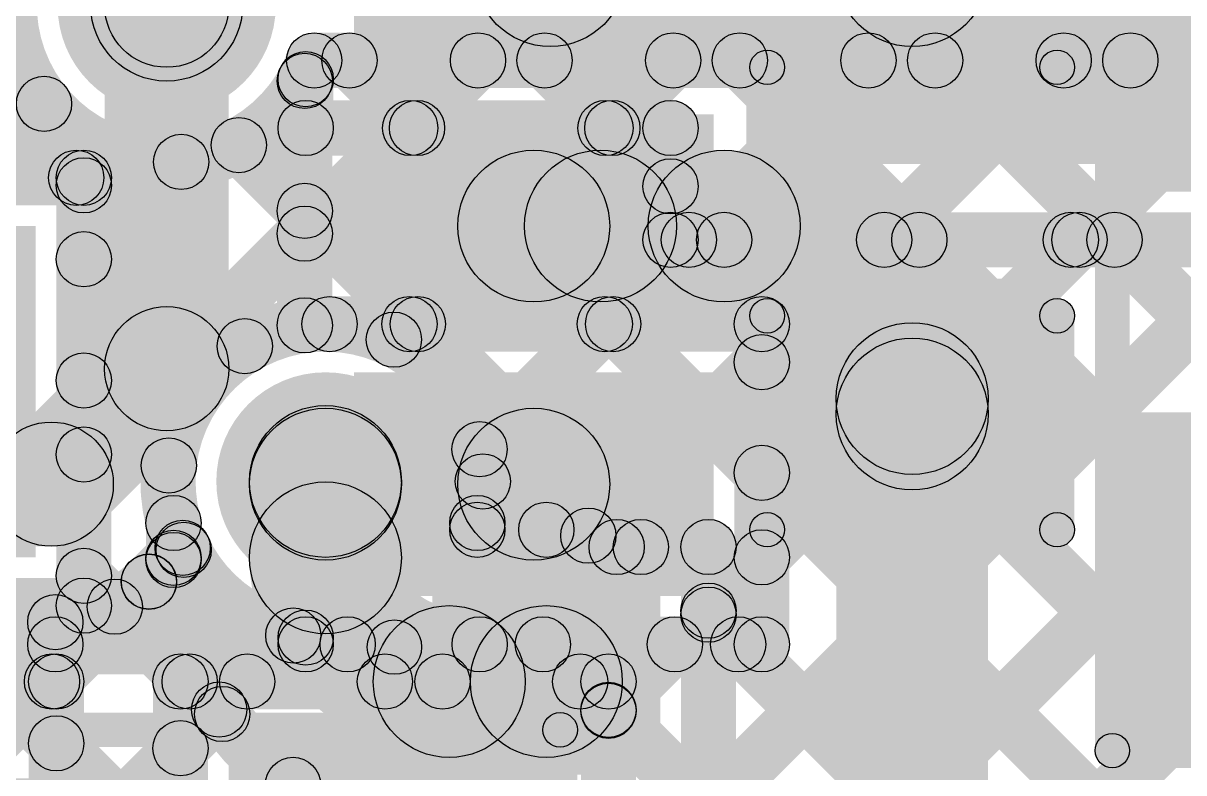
# Model space of a CAD drawing. Header units: millimetres. Extents: x -0.24 to 2.5, y 0 to 2.55.
# Drawn here: x 0.8972 to 1.0654, y 1.9658 to 2.0744 of the extents above; entities that cross this region are included whole.
import ezdxf

# ---------------------------------------------------------------- set-up
doc = ezdxf.new("R2010")
doc.units = ezdxf.units.MM
doc.header["$MEASUREMENT"] = 0
for name, color, linetype in [('BottomLayer', 5, 'Continuous'), ('BottomPaste', 16, 'Continuous'), ('BottomSolder', 6, 'Continuous'), ('TopLayer', 1, 'Continuous'), ('TopOverlay', 2, 'Continuous'), ('TopPaste', 8, 'Continuous'), ('TopSolder', 216, 'Continuous'), ('ViaHoleLayer', 16, 'Continuous')]:
    doc.layers.add(name, color=color, linetype=linetype)

# ---------------------------------------------------------------- blocks, each defined once
blk = doc.blocks.new('RES_0805_5')
at = {"layer": 'TopLayer'}
for points in [[(-0.06, 0.025), (-0.02, 0.025), (-0.02, -0.025), (-0.06, -0.025)], [(0.02, 0.025), (0.06, 0.025), (0.06, -0.025), (0.02, -0.025)]]:
    blk.add_hatch(color=1, dxfattribs=at).paths.add_polyline_path(points)
at = {"layer": 'TopOverlay'}
h = blk.add_hatch(color=2, dxfattribs=at)
edge = h.paths.add_edge_path()
edge.add_arc((-0.064, 0.029), 0.0025, 0, 360)
h = blk.add_hatch(color=2, dxfattribs=at)
edge = h.paths.add_edge_path()
edge.add_arc((-0.064, 0.029), 0.0025, 0, 360)
for points in [[(-0.064, 0.0265), (-0.064, 0.0315), (0.064, 0.0315), (0.064, 0.0265)], [(-0.0615, -0.029), (-0.0665, -0.029), (-0.0665, 0.029), (-0.0615, 0.029)], [(0.0665, -0.029), (0.0615, -0.029), (0.0615, 0.029), (0.0665, 0.029)], [(-0.064, -0.0315), (-0.064, -0.0265), (0.064, -0.0265), (0.064, -0.0315)]]:
    blk.add_hatch(color=2, dxfattribs=at).paths.add_polyline_path(points)
h = blk.add_hatch(color=2, dxfattribs=at)
edge = h.paths.add_edge_path()
edge.add_arc((0.064, 0.029), 0.0025, 0, 360)
h = blk.add_hatch(color=2, dxfattribs=at)
edge = h.paths.add_edge_path()
edge.add_arc((0.064, 0.029), 0.0025, 0, 360)
h = blk.add_hatch(color=2, dxfattribs=at)
edge = h.paths.add_edge_path()
edge.add_arc((-0.064, -0.029), 0.0025, 0, 360)
h = blk.add_hatch(color=2, dxfattribs=at)
edge = h.paths.add_edge_path()
edge.add_arc((-0.064, -0.029), 0.0025, 0, 360)
h = blk.add_hatch(color=2, dxfattribs=at)
edge = h.paths.add_edge_path()
edge.add_arc((0.064, -0.029), 0.0025, 0, 360)
h = blk.add_hatch(color=2, dxfattribs=at)
edge = h.paths.add_edge_path()
edge.add_arc((0.064, -0.029), 0.0025, 0, 360)
at = {"layer": 'TopPaste'}
for points in [[(-0.06, 0.025), (-0.02, 0.025), (-0.02, -0.025), (-0.06, -0.025)], [(0.02, 0.025), (0.06, 0.025), (0.06, -0.025), (0.02, -0.025)]]:
    blk.add_hatch(color=8, dxfattribs=at).paths.add_polyline_path(points)
at = {"layer": 'TopSolder'}
for points in [[(-0.064, 0.029), (-0.016, 0.029), (-0.016, -0.029), (-0.064, -0.029)], [(0.016, 0.029), (0.064, 0.029), (0.064, -0.029), (0.016, -0.029)]]:
    blk.add_hatch(color=216, dxfattribs=at).paths.add_polyline_path(points)
at = {"layer": 'TopOverlay'}
for centre in [(-0.064, 0.029), (-0.064, 0.029), (0.064, 0.029), (0.064, 0.029), (-0.064, -0.029), (-0.064, -0.029), (0.064, -0.029), (0.064, -0.029)]:
    blk.add_circle(centre, 0.0025, dxfattribs=at)
blk = doc.blocks.new('C__0603_24')
at = {"layer": 'TopLayer'}
for points in [[(-0.015, 0.0175), (-0.015, -0.0175), (-0.045, -0.0175), (-0.045, 0.0175)], [(0.045, 0.0175), (0.045, -0.0175), (0.015, -0.0175), (0.015, 0.0175)]]:
    blk.add_hatch(color=1, dxfattribs=at).paths.add_polyline_path(points)
at = {"layer": 'TopOverlay'}
h = blk.add_hatch(color=2, dxfattribs=at)
edge = h.paths.add_edge_path()
edge.add_arc((-0.049, 0.021), 0.0025, 0, 360)
h = blk.add_hatch(color=2, dxfattribs=at)
edge = h.paths.add_edge_path()
edge.add_arc((-0.049, 0.021), 0.0025, 0, 360)
for points in [[(-0.018, 0.0235), (-0.018, 0.0185), (-0.049, 0.0185), (-0.049, 0.0235)], [(0.049, 0.0235), (0.049, 0.0185), (0.018, 0.0185), (0.018, 0.0235)], [(-0.0465, -0.021), (-0.0515, -0.021), (-0.0515, 0.021), (-0.0465, 0.021)], [(0.0515, -0.021), (0.0465, -0.021), (0.0465, 0.021), (0.0515, 0.021)], [(-0.018, -0.0185), (-0.018, -0.0235), (-0.049, -0.0235), (-0.049, -0.0185)], [(0.049, -0.0185), (0.049, -0.0235), (0.018, -0.0235), (0.018, -0.0185)]]:
    blk.add_hatch(color=2, dxfattribs=at).paths.add_polyline_path(points)
h = blk.add_hatch(color=2, dxfattribs=at)
edge = h.paths.add_edge_path()
edge.add_arc((-0.018, 0.021), 0.0025, 0, 360)
h = blk.add_hatch(color=2, dxfattribs=at)
edge = h.paths.add_edge_path()
edge.add_arc((0.018, 0.021), 0.0025, 0, 360)
h = blk.add_hatch(color=2, dxfattribs=at)
edge = h.paths.add_edge_path()
edge.add_arc((0.049, 0.021), 0.0025, 0, 360)
h = blk.add_hatch(color=2, dxfattribs=at)
edge = h.paths.add_edge_path()
edge.add_arc((0.049, 0.021), 0.0025, 0, 360)
h = blk.add_hatch(color=2, dxfattribs=at)
edge = h.paths.add_edge_path()
edge.add_arc((-0.049, -0.021), 0.0025, 0, 360)
h = blk.add_hatch(color=2, dxfattribs=at)
edge = h.paths.add_edge_path()
edge.add_arc((-0.049, -0.021), 0.0025, 0, 360)
h = blk.add_hatch(color=2, dxfattribs=at)
edge = h.paths.add_edge_path()
edge.add_arc((-0.018, -0.021), 0.0025, 0, 360)
h = blk.add_hatch(color=2, dxfattribs=at)
edge = h.paths.add_edge_path()
edge.add_arc((0.018, -0.021), 0.0025, 0, 360)
h = blk.add_hatch(color=2, dxfattribs=at)
edge = h.paths.add_edge_path()
edge.add_arc((0.049, -0.021), 0.0025, 0, 360)
h = blk.add_hatch(color=2, dxfattribs=at)
edge = h.paths.add_edge_path()
edge.add_arc((0.049, -0.021), 0.0025, 0, 360)
at = {"layer": 'TopPaste'}
for points in [[(-0.015, 0.0175), (-0.015, -0.0175), (-0.045, -0.0175), (-0.045, 0.0175)], [(0.045, 0.0175), (0.045, -0.0175), (0.015, -0.0175), (0.015, 0.0175)]]:
    blk.add_hatch(color=8, dxfattribs=at).paths.add_polyline_path(points)
at = {"layer": 'TopSolder'}
for points in [[(-0.01264, 0.01986), (-0.01264, -0.01986), (-0.04736, -0.01986), (-0.04736, 0.01986)], [(0.04736, 0.01986), (0.04736, -0.01986), (0.01264, -0.01986), (0.01264, 0.01986)]]:
    blk.add_hatch(color=216, dxfattribs=at).paths.add_polyline_path(points)
at = {"layer": 'TopOverlay'}
for centre in [(-0.049, 0.021), (-0.049, 0.021), (-0.018, 0.021), (0.018, 0.021), (0.049, 0.021), (0.049, 0.021), (-0.049, -0.021), (-0.049, -0.021), (-0.018, -0.021), (0.018, -0.021), (0.049, -0.021), (0.049, -0.021)]:
    blk.add_circle(centre, 0.0025, dxfattribs=at)
blk = doc.blocks.new('SOT_23_6_39')
at = {"layer": 'TopLayer'}
for points in [[(-0.07323, 0.04961), (-0.02913, 0.04961), (-0.02913, 0.0252), (-0.07323, 0.0252)], [(0.02913, 0.04961), (0.07323, 0.04961), (0.07323, 0.0252), (0.02913, 0.0252)], [(-0.07323, 0.0122), (-0.02913, 0.0122), (-0.02913, -0.0122), (-0.07323, -0.0122)], [(0.02913, 0.0122), (0.07323, 0.0122), (0.07323, -0.0122), (0.02913, -0.0122)], [(-0.07323, -0.0252), (-0.02913, -0.0252), (-0.02913, -0.04961), (-0.07323, -0.04961)], [(0.02913, -0.0252), (0.07323, -0.0252), (0.07323, -0.04961), (0.02913, -0.04961)]]:
    blk.add_hatch(color=1, dxfattribs=at).paths.add_polyline_path(points)
at = {"layer": 'TopOverlay'}
h = blk.add_hatch(color=2, dxfattribs=at)
edge = h.paths.add_edge_path()
edge.add_arc((-0.06647, 0.064), 0.005, 0, 360)
h = blk.add_hatch(color=2, dxfattribs=at)
edge = h.paths.add_edge_path()
edge.add_arc((-0.05753, 0.064), 0.005, 0, 360)
h = blk.add_hatch(color=2, dxfattribs=at)
edge = h.paths.add_edge_path()
edge.add_arc((-0.03, 0.061), 0.00394, 0, 360)
for points in [[(-0.03, 0.05706), (-0.03, 0.06494), (0.031, 0.06494), (0.031, 0.05706)], [(-0.03, -0.06494), (-0.03, -0.05706), (0.031, -0.05706), (0.031, -0.06494)]]:
    blk.add_hatch(color=2, dxfattribs=at).paths.add_polyline_path(points)
h = blk.add_hatch(color=2, dxfattribs=at)
edge = h.paths.add_edge_path()
edge.add_arc((0.031, 0.061), 0.00394, 0, 360)
h = blk.add_hatch(color=2, dxfattribs=at)
edge = h.paths.add_edge_path()
edge.add_arc((-0.03, -0.061), 0.00394, 0, 360)
h = blk.add_hatch(color=2, dxfattribs=at)
edge = h.paths.add_edge_path()
edge.add_arc((0.031, -0.061), 0.00394, 0, 360)
at = {"layer": 'TopPaste'}
for points in [[(-0.07323, 0.04961), (-0.02913, 0.04961), (-0.02913, 0.0252), (-0.07323, 0.0252)], [(0.02913, 0.04961), (0.07323, 0.04961), (0.07323, 0.0252), (0.02913, 0.0252)], [(-0.07323, 0.0122), (-0.02913, 0.0122), (-0.02913, -0.0122), (-0.07323, -0.0122)], [(0.02913, 0.0122), (0.07323, 0.0122), (0.07323, -0.0122), (0.02913, -0.0122)], [(-0.07323, -0.0252), (-0.02913, -0.0252), (-0.02913, -0.04961), (-0.07323, -0.04961)], [(0.02913, -0.0252), (0.07323, -0.0252), (0.07323, -0.04961), (0.02913, -0.04961)]]:
    blk.add_hatch(color=8, dxfattribs=at).paths.add_polyline_path(points)
at = {"layer": 'TopSolder'}
for points in [[(-0.07723, 0.05361), (-0.02513, 0.05361), (-0.02513, 0.0212), (-0.07723, 0.0212)], [(0.02513, 0.05361), (0.07723, 0.05361), (0.07723, 0.0212), (0.02513, 0.0212)], [(-0.07723, 0.0162), (-0.02513, 0.0162), (-0.02513, -0.0162), (-0.07723, -0.0162)], [(0.02513, 0.0162), (0.07723, 0.0162), (0.07723, -0.0162), (0.02513, -0.0162)], [(-0.07723, -0.0212), (-0.02513, -0.0212), (-0.02513, -0.05361), (-0.07723, -0.05361)], [(0.02513, -0.0212), (0.07723, -0.0212), (0.07723, -0.05361), (0.02513, -0.05361)]]:
    blk.add_hatch(color=216, dxfattribs=at).paths.add_polyline_path(points)
at = {"layer": 'TopOverlay', "const_width": 0.01}
blk.add_lwpolyline([(-0.05753, 0.064, 1), (-0.06647, 0.064, 1)], format="xyb", close=True, dxfattribs=at)
at = {"layer": 'TopOverlay'}
for centre, radius in [((-0.06647, 0.064), 0.005), ((-0.05753, 0.064), 0.005), ((-0.03, 0.061), 0.00394), ((0.031, 0.061), 0.00394), ((-0.03, -0.061), 0.00394), ((0.031, -0.061), 0.00394)]:
    blk.add_circle(centre, radius, dxfattribs=at)
blk = doc.blocks.new('RES_0805_B_73')
at = {"layer": 'BottomLayer'}
for points in [[(-0.06, 0.025), (-0.02, 0.025), (-0.02, -0.025), (-0.06, -0.025)], [(0.02, 0.025), (0.06, 0.025), (0.06, -0.025), (0.02, -0.025)]]:
    blk.add_hatch(color=5, dxfattribs=at).paths.add_polyline_path(points)
at = {"layer": 'BottomPaste'}
for points in [[(-0.06, 0.025), (-0.02, 0.025), (-0.02, -0.025), (-0.06, -0.025)], [(0.02, 0.025), (0.06, 0.025), (0.06, -0.025), (0.02, -0.025)]]:
    blk.add_hatch(color=16, dxfattribs=at).paths.add_polyline_path(points)
at = {"layer": 'BottomSolder'}
for points in [[(-0.064, 0.029), (-0.016, 0.029), (-0.016, -0.029), (-0.064, -0.029)], [(0.016, 0.029), (0.064, 0.029), (0.064, -0.029), (0.016, -0.029)]]:
    blk.add_hatch(color=6, dxfattribs=at).paths.add_polyline_path(points)
blk = doc.blocks.new('R__0402_B_74')
at = {"layer": 'BottomLayer'}
for points in [[(-0.0095, 0.0125), (-0.0095, -0.0125), (-0.0275, -0.0125), (-0.0275, 0.0125)], [(0.0275, 0.0125), (0.0275, -0.0125), (0.0095, -0.0125), (0.0095, 0.0125)]]:
    blk.add_hatch(color=5, dxfattribs=at).paths.add_polyline_path(points)
at = {"layer": 'BottomPaste'}
for points in [[(-0.0095, 0.0125), (-0.0095, -0.0125), (-0.0275, -0.0125), (-0.0275, 0.0125)], [(0.0275, 0.0125), (0.0275, -0.0125), (0.0095, -0.0125), (0.0095, 0.0125)]]:
    blk.add_hatch(color=16, dxfattribs=at).paths.add_polyline_path(points)
at = {"layer": 'BottomSolder'}
for points in [[(-0.0055, 0.0165), (-0.0055, -0.0165), (-0.0315, -0.0165), (-0.0315, 0.0165)], [(0.0315, 0.0165), (0.0315, -0.0165), (0.0055, -0.0165), (0.0055, 0.0165)]]:
    blk.add_hatch(color=6, dxfattribs=at).paths.add_polyline_path(points)
blk = doc.blocks.new('C__0805_109')
at = {"layer": 'TopLayer'}
for points in [[(-0.06, 0.03), (-0.02, 0.03), (-0.02, -0.03), (-0.06, -0.03)], [(0.02, 0.03), (0.06, 0.03), (0.06, -0.03), (0.02, -0.03)]]:
    blk.add_hatch(color=1, dxfattribs=at).paths.add_polyline_path(points)
at = {"layer": 'TopOverlay'}
h = blk.add_hatch(color=2, dxfattribs=at)
edge = h.paths.add_edge_path()
edge.add_arc((-0.065, 0.035), 0.0025, 0, 360)
h = blk.add_hatch(color=2, dxfattribs=at)
edge = h.paths.add_edge_path()
edge.add_arc((-0.065, 0.035), 0.0025, 0, 360)
for points in [[(0.065, 0.0375), (0.065, 0.0325), (-0.065, 0.0325), (-0.065, 0.0375)], [(-0.0625, -0.035), (-0.0675, -0.035), (-0.0675, 0.035), (-0.0625, 0.035)], [(0.0675, -0.035), (0.0625, -0.035), (0.0625, 0.035), (0.0675, 0.035)], [(0.065, -0.0325), (0.065, -0.0375), (-0.065, -0.0375), (-0.065, -0.0325)]]:
    blk.add_hatch(color=2, dxfattribs=at).paths.add_polyline_path(points)
h = blk.add_hatch(color=2, dxfattribs=at)
edge = h.paths.add_edge_path()
edge.add_arc((0.065, 0.035), 0.0025, 0, 360)
h = blk.add_hatch(color=2, dxfattribs=at)
edge = h.paths.add_edge_path()
edge.add_arc((0.065, 0.035), 0.0025, 0, 360)
h = blk.add_hatch(color=2, dxfattribs=at)
edge = h.paths.add_edge_path()
edge.add_arc((-0.065, -0.035), 0.0025, 0, 360)
h = blk.add_hatch(color=2, dxfattribs=at)
edge = h.paths.add_edge_path()
edge.add_arc((-0.065, -0.035), 0.0025, 0, 360)
h = blk.add_hatch(color=2, dxfattribs=at)
edge = h.paths.add_edge_path()
edge.add_arc((0.065, -0.035), 0.0025, 0, 360)
h = blk.add_hatch(color=2, dxfattribs=at)
edge = h.paths.add_edge_path()
edge.add_arc((0.065, -0.035), 0.0025, 0, 360)
at = {"layer": 'TopPaste'}
for points in [[(-0.06, 0.03), (-0.02, 0.03), (-0.02, -0.03), (-0.06, -0.03)], [(0.02, 0.03), (0.06, 0.03), (0.06, -0.03), (0.02, -0.03)]]:
    blk.add_hatch(color=8, dxfattribs=at).paths.add_polyline_path(points)
at = {"layer": 'TopSolder'}
for points in [[(-0.064, 0.034), (-0.016, 0.034), (-0.016, -0.034), (-0.064, -0.034)], [(0.016, 0.034), (0.064, 0.034), (0.064, -0.034), (0.016, -0.034)]]:
    blk.add_hatch(color=216, dxfattribs=at).paths.add_polyline_path(points)
at = {"layer": 'TopOverlay'}
for centre in [(-0.065, 0.035), (-0.065, 0.035), (0.065, 0.035), (0.065, 0.035), (-0.065, -0.035), (-0.065, -0.035), (0.065, -0.035), (0.065, -0.035)]:
    blk.add_circle(centre, 0.0025, dxfattribs=at)

msp = doc.modelspace()

# ---------------------------------------------------------------- hatches: boundary and pattern name
at = {"layer": 'BottomLayer'}
h = msp.add_hatch(color=5, dxfattribs=at)
edge = h.paths.add_edge_path()
edge.add_arc((0.918, 2.077), 0.01181, 0, 360)
h = msp.add_hatch(color=5, dxfattribs=at)
edge = h.paths.add_edge_path()
edge.add_arc((0.918, 2.077), 0.011, 0, 360)
for points in [[(0.60063, 1.53117), (0.59497, 1.53683), (1.12997, 2.07183), (1.13563, 2.06617)], [(0.90883, 2.00908), (0.90317, 2.01473), (0.96027, 2.07183), (0.96592, 2.06617)], [(0.93936, 2.065), (0.93936, 2.073), (1.14, 2.073), (1.14, 2.065)], [(0.94164, 2.06617), (0.9473, 2.07183), (1.18083, 1.8383), (1.17517, 1.83264)], [(0.95375, 2.02571), (0.94809, 2.03137), (0.98855, 2.07183), (0.99421, 2.06617)], [(0.96616, 2.00984), (0.9605, 2.01549), (1.01684, 2.07183), (1.02249, 2.06617)], [(0.96993, 2.06617), (0.97558, 2.07183), (1.18083, 1.86658), (1.17517, 1.86093)], [(0.98192, 1.99731), (0.97626, 2.00297), (1.04512, 2.07183), (1.05078, 2.06617)], [(0.99933, 1.95815), (0.99367, 1.96381), (1.10169, 2.07183), (1.10735, 2.06617)], [(0.99933, 1.98644), (0.99367, 1.9921), (1.0734, 2.07183), (1.07906, 2.06617)], [(0.99821, 2.06617), (1.00387, 2.07183), (1.18083, 1.89487), (1.17517, 1.88921)], [(1.02649, 2.06617), (1.03215, 2.07183), (1.18083, 1.92315), (1.17517, 1.91749)], [(1.05478, 2.06617), (1.06044, 2.07183), (1.18083, 1.95144), (1.17517, 1.94578)], [(0.62888, 1.53113), (0.62322, 1.53679), (1.15422, 2.06779), (1.15988, 2.06213)], [(0.88911, 2.06214), (0.89477, 2.06779), (0.90773, 2.05483), (0.90207, 2.04917)], [(0.89483, 2.05164), (0.88917, 2.0573), (0.8974, 2.06553), (0.90306, 2.05987)], [(0.92563, 2.0539), (0.93129, 2.05956), (0.98951, 2.00133), (0.98386, 1.99567)], [(0.90883, 2.03736), (0.90317, 2.04302), (0.91727, 2.05711), (0.92293, 2.05146)], [(0.892, 2.048), (0.892, 2.056), (0.906, 2.056), (0.906, 2.048)], [(0.97118, 2.034), (0.97118, 2.056), (0.99877, 2.056), (0.99877, 2.034)], [(0.90317, 2.04807), (0.90883, 2.05373), (0.93214, 2.03042), (0.92648, 2.02476)], [(0.91, 1.99), (0.902, 1.99), (0.902, 2.052), (0.91, 2.052)], [(0.90317, 2.01979), (0.90883, 2.02544), (0.92113, 2.01314), (0.91548, 2.00748)], [(1.037, 1.946), (1.015, 1.946), (1.015, 2.01777), (1.037, 2.01777)], [(0.952, 1.99693), (0.93, 1.99693), (0.93, 2.008), (0.952, 2.008)], [(0.963, 1.997), (0.963, 2.005), (0.973, 2.005), (0.973, 1.997)], [(0.923, 1.99693), (0.915, 1.99693), (0.915, 2.00197), (0.923, 2.00197)], [(0.98319, 1.9945), (0.98319, 2.0025), (0.9965, 2.0025), (0.9965, 1.9945)], [(0.45921, 1.53117), (0.45355, 1.53683), (0.91617, 1.99945), (0.92183, 1.99379)], [(1.0005, 1.9585), (0.9925, 1.9585), (0.9925, 1.9985), (1.0005, 1.9985)], [(0.90317, 1.9915), (0.90883, 1.99716), (0.92886, 1.97713), (0.9232, 1.97148)], [(0.834, 1.986), (0.834, 1.994), (0.906, 1.994), (0.906, 1.986)], [(0.87922, 1.98717), (0.88488, 1.99283), (1.18083, 1.69688), (1.17517, 1.69122)], [(0.99367, 1.98586), (0.99933, 1.99151), (1.18083, 1.81001), (1.17517, 1.80436)], [(0.95893, 1.968), (0.95893, 1.99), (0.973, 1.99), (0.973, 1.968)], [(0.48749, 1.53117), (0.48184, 1.53683), (0.92277, 1.97777), (0.92843, 1.97211)], [(0.93348, 1.9612), (0.93913, 1.96686), (1.18083, 1.72516), (1.17517, 1.7195)]]:
    msp.add_hatch(color=5, dxfattribs=at).paths.add_polyline_path(points)
h = msp.add_hatch(color=5, dxfattribs=at)
edge = h.paths.add_edge_path()
edge.add_arc((0.93936, 2.069), 0.004, 0, 360)
h = msp.add_hatch(color=5, dxfattribs=at)
edge = h.paths.add_edge_path()
edge.add_arc((0.93936, 2.069), 0.004, 0, 360)
h = msp.add_hatch(color=5, dxfattribs=at)
edge = h.paths.add_edge_path()
edge.add_arc((0.94447, 2.069), 0.004, 0, 360)
h = msp.add_hatch(color=5, dxfattribs=at)
edge = h.paths.add_edge_path()
edge.add_arc((0.9631, 2.069), 0.004, 0, 360)
h = msp.add_hatch(color=5, dxfattribs=at)
edge = h.paths.add_edge_path()
edge.add_arc((0.97275, 2.069), 0.004, 0, 360)
h = msp.add_hatch(color=5, dxfattribs=at)
edge = h.paths.add_edge_path()
edge.add_arc((0.99138, 2.069), 0.004, 0, 360)
h = msp.add_hatch(color=5, dxfattribs=at)
edge = h.paths.add_edge_path()
edge.add_arc((1.00104, 2.069), 0.004, 0, 360)
h = msp.add_hatch(color=5, dxfattribs=at)
edge = h.paths.add_edge_path()
edge.add_arc((1.01966, 2.069), 0.004, 0, 360)
h = msp.add_hatch(color=5, dxfattribs=at)
edge = h.paths.add_edge_path()
edge.add_arc((1.02932, 2.069), 0.004, 0, 360)
h = msp.add_hatch(color=5, dxfattribs=at)
edge = h.paths.add_edge_path()
edge.add_arc((1.04795, 2.069), 0.004, 0, 360)
h = msp.add_hatch(color=5, dxfattribs=at)
edge = h.paths.add_edge_path()
edge.add_arc((1.05761, 2.069), 0.004, 0, 360)
h = msp.add_hatch(color=5, dxfattribs=at)
edge = h.paths.add_edge_path()
edge.add_arc((0.90023, 2.0627), 0.004, 0, 360)
h = msp.add_hatch(color=5, dxfattribs=at)
edge = h.paths.add_edge_path()
edge.add_arc((0.92846, 2.05673), 0.004, 0, 360)
h = msp.add_hatch(color=5, dxfattribs=at)
edge = h.paths.add_edge_path()
edge.add_arc((0.9201, 2.05429), 0.004, 0, 360)
h = msp.add_hatch(color=5, dxfattribs=at)
edge = h.paths.add_edge_path()
edge.add_arc((0.97118, 2.045), 0.01181, 0, 360)
h = msp.add_hatch(color=5, dxfattribs=at)
edge = h.paths.add_edge_path()
edge.add_arc((0.9049, 2.052), 0.004, 0, 360)
h = msp.add_hatch(color=5, dxfattribs=at)
edge = h.paths.add_edge_path()
edge.add_arc((0.906, 2.052), 0.004, 0, 360)
h = msp.add_hatch(color=5, dxfattribs=at)
edge = h.paths.add_edge_path()
edge.add_arc((0.906, 2.052), 0.004, 0, 360)
h = msp.add_hatch(color=5, dxfattribs=at)
edge = h.paths.add_edge_path()
edge.add_arc((0.906, 2.0509), 0.004, 0, 360)
h = msp.add_hatch(color=5, dxfattribs=at)
edge = h.paths.add_edge_path()
edge.add_arc((0.97118, 2.045), 0.011, 0, 360)
h = msp.add_hatch(color=5, dxfattribs=at)
edge = h.paths.add_edge_path()
edge.add_arc((0.99877, 2.045), 0.011, 0, 360)
h = msp.add_hatch(color=5, dxfattribs=at)
edge = h.paths.add_edge_path()
edge.add_arc((0.99877, 2.045), 0.011, 0, 360)
h = msp.add_hatch(color=5, dxfattribs=at)
edge = h.paths.add_edge_path()
edge.add_arc((0.906, 2.04019), 0.004, 0, 360)
h = msp.add_hatch(color=5, dxfattribs=at)
edge = h.paths.add_edge_path()
edge.add_arc((0.92931, 2.02759), 0.004, 0, 360)
h = msp.add_hatch(color=5, dxfattribs=at)
edge = h.paths.add_edge_path()
edge.add_arc((0.95092, 2.02854), 0.004, 0, 360)
h = msp.add_hatch(color=5, dxfattribs=at)
edge = h.paths.add_edge_path()
edge.add_arc((1.026, 2.01777), 0.011, 0, 360)
h = msp.add_hatch(color=5, dxfattribs=at)
edge = h.paths.add_edge_path()
edge.add_arc((1.026, 2.01777), 0.011, 0, 360)
h = msp.add_hatch(color=5, dxfattribs=at)
edge = h.paths.add_edge_path()
edge.add_arc((0.906, 2.02262), 0.004, 0, 360)
h = msp.add_hatch(color=5, dxfattribs=at)
edge = h.paths.add_edge_path()
edge.add_arc((0.941, 2.008), 0.01181, 0, 360)
h = msp.add_hatch(color=5, dxfattribs=at)
edge = h.paths.add_edge_path()
edge.add_arc((0.941, 2.008), 0.011, 0, 360)
h = msp.add_hatch(color=5, dxfattribs=at)
edge = h.paths.add_edge_path()
edge.add_arc((0.96333, 2.01266), 0.004, 0, 360)
h = msp.add_hatch(color=5, dxfattribs=at)
edge = h.paths.add_edge_path()
edge.add_arc((0.906, 2.0119), 0.004, 0, 360)
h = msp.add_hatch(color=5, dxfattribs=at)
edge = h.paths.add_edge_path()
edge.add_arc((0.91831, 2.01031), 0.004, 0, 360)
h = msp.add_hatch(color=5, dxfattribs=at)
edge = h.paths.add_edge_path()
edge.add_arc((0.96381, 2.008), 0.004, 0, 360)
h = msp.add_hatch(color=5, dxfattribs=at)
edge = h.paths.add_edge_path()
edge.add_arc((0.96381, 2.008), 0.004, 0, 360)
h = msp.add_hatch(color=5, dxfattribs=at)
edge = h.paths.add_edge_path()
edge.add_arc((0.941, 1.99693), 0.011, 0, 360)
h = msp.add_hatch(color=5, dxfattribs=at)
edge = h.paths.add_edge_path()
edge.add_arc((0.941, 1.99693), 0.011, 0, 360)
h = msp.add_hatch(color=5, dxfattribs=at)
edge = h.paths.add_edge_path()
edge.add_arc((0.919, 2.00197), 0.004, 0, 360)
h = msp.add_hatch(color=5, dxfattribs=at)
edge = h.paths.add_edge_path()
edge.add_arc((0.919, 2.00197), 0.004, 0, 360)
h = msp.add_hatch(color=5, dxfattribs=at)
edge = h.paths.add_edge_path()
edge.add_arc((0.963, 2.00197), 0.004, 0, 360)
h = msp.add_hatch(color=5, dxfattribs=at)
edge = h.paths.add_edge_path()
edge.add_arc((0.963, 2.001), 0.004, 0, 360)
h = msp.add_hatch(color=5, dxfattribs=at)
edge = h.paths.add_edge_path()
edge.add_arc((0.973, 2.001), 0.004, 0, 360)
h = msp.add_hatch(color=5, dxfattribs=at)
edge = h.paths.add_edge_path()
edge.add_arc((0.973, 2.001), 0.004, 0, 360)
h = msp.add_hatch(color=5, dxfattribs=at)
edge = h.paths.add_edge_path()
edge.add_arc((0.97909, 2.00014), 0.004, 0, 360)
h = msp.add_hatch(color=5, dxfattribs=at)
edge = h.paths.add_edge_path()
edge.add_arc((0.919, 1.99693), 0.004, 0, 360)
h = msp.add_hatch(color=5, dxfattribs=at)
edge = h.paths.add_edge_path()
edge.add_arc((0.919, 1.99693), 0.004, 0, 360)
h = msp.add_hatch(color=5, dxfattribs=at)
edge = h.paths.add_edge_path()
edge.add_arc((0.98319, 1.9985), 0.004, 0, 360)
h = msp.add_hatch(color=5, dxfattribs=at)
edge = h.paths.add_edge_path()
edge.add_arc((0.98319, 1.9985), 0.004, 0, 360)
h = msp.add_hatch(color=5, dxfattribs=at)
edge = h.paths.add_edge_path()
edge.add_arc((0.98669, 1.9985), 0.004, 0, 360)
h = msp.add_hatch(color=5, dxfattribs=at)
edge = h.paths.add_edge_path()
edge.add_arc((0.9965, 1.9985), 0.004, 0, 360)
h = msp.add_hatch(color=5, dxfattribs=at)
edge = h.paths.add_edge_path()
edge.add_arc((0.9965, 1.9985), 0.004, 0, 360)
h = msp.add_hatch(color=5, dxfattribs=at)
edge = h.paths.add_edge_path()
edge.add_arc((0.919, 1.99662), 0.004, 0, 360)
h = msp.add_hatch(color=5, dxfattribs=at)
edge = h.paths.add_edge_path()
edge.add_arc((0.906, 1.99433), 0.004, 0, 360)
h = msp.add_hatch(color=5, dxfattribs=at)
edge = h.paths.add_edge_path()
edge.add_arc((0.906, 1.99), 0.004, 0, 360)
h = msp.add_hatch(color=5, dxfattribs=at)
edge = h.paths.add_edge_path()
edge.add_arc((0.906, 1.99), 0.004, 0, 360)
h = msp.add_hatch(color=5, dxfattribs=at)
edge = h.paths.add_edge_path()
edge.add_arc((0.9965, 1.98927), 0.004, 0, 360)
h = msp.add_hatch(color=5, dxfattribs=at)
edge = h.paths.add_edge_path()
edge.add_arc((0.9965, 1.98869), 0.004, 0, 360)
h = msp.add_hatch(color=5, dxfattribs=at)
edge = h.paths.add_edge_path()
edge.add_arc((0.95893, 1.979), 0.011, 0, 360)
h = msp.add_hatch(color=5, dxfattribs=at)
edge = h.paths.add_edge_path()
edge.add_arc((0.95893, 1.979), 0.011, 0, 360)
h = msp.add_hatch(color=5, dxfattribs=at)
edge = h.paths.add_edge_path()
edge.add_arc((0.973, 1.979), 0.011, 0, 360)
h = msp.add_hatch(color=5, dxfattribs=at)
edge = h.paths.add_edge_path()
edge.add_arc((0.9256, 1.97494), 0.004, 0, 360)
h = msp.add_hatch(color=5, dxfattribs=at)
edge = h.paths.add_edge_path()
edge.add_arc((0.92603, 1.9743), 0.004, 0, 360)
h = msp.add_hatch(color=5, dxfattribs=at)
edge = h.paths.add_edge_path()
edge.add_arc((0.9363, 1.96403), 0.004, 0, 360)
at = {"layer": 'BottomSolder'}
h = msp.add_hatch(color=6, dxfattribs=at)
edge = h.paths.add_edge_path()
edge.add_arc((0.918, 2.077), 0.01581, 0, 360)
h = msp.add_hatch(color=6, dxfattribs=at)
edge = h.paths.add_edge_path()
edge.add_arc((0.97118, 2.045), 0.01581, 0, 360)
h = msp.add_hatch(color=6, dxfattribs=at)
edge = h.paths.add_edge_path()
edge.add_arc((0.941, 2.008), 0.01581, 0, 360)
at = {"layer": 'TopLayer'}
for points in [[(1.002, 2.054), (1.209, 2.054), (1.209, 2.1), (1.002, 2.1)], [(0.97358, 2.071), (0.97358, 2.093), (1.026, 2.093), (1.026, 2.071)], [(0.927, 2.02433), (0.909, 2.02433), (0.909, 2.077), (0.927, 2.077)], [(0.942, 2.03061), (0.934, 2.03061), (0.934, 2.06603), (0.942, 2.06603)], [(0.94213, 2.0592), (0.93413, 2.0592), (0.93413, 2.06628), (0.94213, 2.06628)], [(0.93813, 2.0552), (0.93813, 2.0632), (0.991, 2.0632), (0.991, 2.0552)], [(0.94083, 2.04108), (0.93517, 2.04673), (0.95046, 2.06203), (0.95612, 2.05637)], [(0.95601, 2.02797), (0.95035, 2.03363), (0.97875, 2.06203), (0.98441, 2.05637)], [(0.95144, 2.05637), (0.9571, 2.06203), (0.98549, 2.03363), (0.97984, 2.02797)], [(0.97973, 2.05637), (0.98539, 2.06203), (0.99383, 2.05358), (0.98817, 2.04793)], [(0.995, 2.043), (0.987, 2.043), (0.987, 2.0592), (0.995, 2.0592)], [(0.97118, 2.034), (0.97118, 2.056), (0.98085, 2.056), (0.98085, 2.034)], [(0.93517, 2.04436), (0.94083, 2.05001), (0.95721, 2.03363), (0.95155, 2.02797)], [(0.991, 2.039), (0.991, 2.047), (1.049, 2.047), (1.049, 2.039)], [(1.049, 2.039), (1.049, 2.047), (1.131, 2.047), (1.131, 2.039)], [(1.049, 2.039), (1.049, 2.047), (1.131, 2.047), (1.131, 2.039)], [(0.9843, 2.02797), (0.97864, 2.03363), (0.99084, 2.04583), (0.99649, 2.04017)], [(0.98483, 1.94365), (0.97917, 1.94931), (1.07569, 2.04583), (1.08135, 2.04017)], [(0.98863, 1.91917), (0.98297, 1.92483), (1.10397, 2.04583), (1.10963, 2.04017)], [(0.99593, 2.04017), (1.00158, 2.04583), (1.16558, 1.88183), (1.15993, 1.87617)], [(1.00706, 1.99417), (1.0014, 1.99982), (1.0474, 2.04583), (1.05306, 2.04017)], [(1.00706, 2.02245), (1.0014, 2.02811), (1.01912, 2.04583), (1.02478, 2.04017)], [(1.01691, 1.91917), (1.01126, 1.92483), (1.13226, 2.04583), (1.13791, 2.04017)], [(1.02421, 2.04017), (1.02987, 2.04583), (1.19387, 1.88183), (1.18821, 1.87617)], [(1.05249, 2.04017), (1.05815, 2.04583), (1.16148, 1.9425), (1.15582, 1.93684)], [(0.9416, 2.0268), (0.9416, 2.0348), (1.00423, 2.0348), (1.00423, 2.0268)], [(0.90763, 2.00123), (0.8949, 2.01396), (0.91164, 2.03069), (0.92436, 2.01797)], [(1.00823, 1.98439), (1.00023, 1.98439), (1.00023, 2.0308), (1.00823, 2.0308)], [(1.037, 1.946), (1.015, 1.946), (1.015, 2.02), (1.037, 2.02)], [(0.941, 1.9966), (0.941, 2.0186), (0.97118, 2.0186), (0.97118, 1.9966)], [(0.86882, 1.9986), (0.86882, 2.0166), (0.90127, 2.0166), (0.90127, 1.9986)], [(1.0014, 2.00641), (1.00706, 2.01207), (1.1373, 1.88183), (1.13164, 1.87617)], [(0.90421, 1.97617), (0.89855, 1.98183), (0.91763, 2.00091), (0.92329, 1.99525)], [(0.91827, 1.99066), (0.91261, 1.99632), (0.91749, 2.0012), (0.92315, 1.99554)], [(0.90766, 1.98702), (0.91331, 1.99268), (0.92416, 1.98183), (0.9185, 1.97617)], [(0.89082, 1.98039), (0.89082, 1.98839), (0.90187, 1.98839), (0.90187, 1.98039)], [(0.90587, 1.98439), (0.89787, 1.98439), (0.89787, 1.98761), (0.90587, 1.98761)], [(0.93249, 1.97617), (0.92684, 1.98183), (0.93351, 1.9885), (0.93916, 1.98284)], [(0.93813, 1.98039), (0.93813, 1.98839), (1.00423, 1.98839), (1.00423, 1.98039)], [(0.94139, 1.98157), (0.94705, 1.98722), (0.95244, 1.98183), (0.94679, 1.97617)], [(0.96078, 1.97617), (0.95512, 1.98183), (0.96051, 1.98722), (0.96617, 1.98157)], [(0.96968, 1.98157), (0.97534, 1.98722), (0.98073, 1.98183), (0.97507, 1.97617)], [(0.98483, 1.97194), (0.97917, 1.9776), (0.9888, 1.98722), (0.99446, 1.98157)], [(0.99796, 1.98157), (1.00362, 1.98722), (1.10901, 1.88183), (1.10336, 1.87617)], [(0.89082, 1.975), (0.89082, 1.983), (0.902, 1.983), (0.902, 1.975)], [(0.92, 1.975), (0.92, 1.983), (0.982, 1.983), (0.982, 1.975)], [(0.97507, 1.97617), (0.98073, 1.98183), (0.98483, 1.97773), (0.97917, 1.97207)], [(0.906, 1.907), (0.898, 1.907), (0.898, 1.979), (0.906, 1.979)], [(0.924, 1.907), (0.916, 1.907), (0.916, 1.979), (0.924, 1.979)], [(0.986, 1.922), (0.978, 1.922), (0.978, 1.979), (0.986, 1.979)], [(0.97917, 1.97207), (0.98483, 1.97773), (1.03773, 1.92483), (1.03207, 1.91917)], [(0.89917, 1.96722), (0.90483, 1.97288), (0.92283, 1.95488), (0.91717, 1.94922)], [(0.90483, 1.94851), (0.89917, 1.95416), (0.91717, 1.97216), (0.92283, 1.96651)]]:
    msp.add_hatch(color=1, dxfattribs=at).paths.add_polyline_path(points)
h = msp.add_hatch(color=1, dxfattribs=at)
edge = h.paths.add_edge_path()
edge.add_arc((0.97358, 2.082), 0.011, 0, 360)
h = msp.add_hatch(color=1, dxfattribs=at)
edge = h.paths.add_edge_path()
edge.add_arc((1.026, 2.082), 0.011, 0, 360)
h = msp.add_hatch(color=1, dxfattribs=at)
edge = h.paths.add_edge_path()
edge.add_arc((0.918, 2.077), 0.01181, 0, 360)
h = msp.add_hatch(color=1, dxfattribs=at)
edge = h.paths.add_edge_path()
edge.add_arc((0.918, 2.077), 0.009, 0, 360)
h = msp.add_hatch(color=1, dxfattribs=at)
edge = h.paths.add_edge_path()
edge.add_arc((0.938, 2.06603), 0.004, 0, 360)
h = msp.add_hatch(color=1, dxfattribs=at)
edge = h.paths.add_edge_path()
edge.add_arc((0.93813, 2.06628), 0.004, 0, 360)
h = msp.add_hatch(color=1, dxfattribs=at)
edge = h.paths.add_edge_path()
edge.add_arc((0.93813, 2.0592), 0.004, 0, 360)
h = msp.add_hatch(color=1, dxfattribs=at)
edge = h.paths.add_edge_path()
edge.add_arc((0.93813, 2.0592), 0.004, 0, 360)
h = msp.add_hatch(color=1, dxfattribs=at)
edge = h.paths.add_edge_path()
edge.add_arc((0.95329, 2.0592), 0.004, 0, 360)
h = msp.add_hatch(color=1, dxfattribs=at)
edge = h.paths.add_edge_path()
edge.add_arc((0.95427, 2.0592), 0.004, 0, 360)
h = msp.add_hatch(color=1, dxfattribs=at)
edge = h.paths.add_edge_path()
edge.add_arc((0.98158, 2.0592), 0.004, 0, 360)
h = msp.add_hatch(color=1, dxfattribs=at)
edge = h.paths.add_edge_path()
edge.add_arc((0.98256, 2.0592), 0.004, 0, 360)
h = msp.add_hatch(color=1, dxfattribs=at)
edge = h.paths.add_edge_path()
edge.add_arc((0.991, 2.0592), 0.004, 0, 360)
h = msp.add_hatch(color=1, dxfattribs=at)
edge = h.paths.add_edge_path()
edge.add_arc((0.991, 2.0592), 0.004, 0, 360)
h = msp.add_hatch(color=1, dxfattribs=at)
edge = h.paths.add_edge_path()
edge.add_arc((0.97118, 2.045), 0.01181, 0, 360)
h = msp.add_hatch(color=1, dxfattribs=at)
edge = h.paths.add_edge_path()
edge.add_arc((0.97118, 2.045), 0.011, 0, 360)
h = msp.add_hatch(color=1, dxfattribs=at)
edge = h.paths.add_edge_path()
edge.add_arc((0.98085, 2.045), 0.011, 0, 360)
h = msp.add_hatch(color=1, dxfattribs=at)
edge = h.paths.add_edge_path()
edge.add_arc((0.991, 2.05075), 0.004, 0, 360)
h = msp.add_hatch(color=1, dxfattribs=at)
edge = h.paths.add_edge_path()
edge.add_arc((0.938, 2.04719), 0.004, 0, 360)
h = msp.add_hatch(color=1, dxfattribs=at)
edge = h.paths.add_edge_path()
edge.add_arc((0.938, 2.0439), 0.004, 0, 360)
h = msp.add_hatch(color=1, dxfattribs=at)
edge = h.paths.add_edge_path()
edge.add_arc((0.991, 2.043), 0.004, 0, 360)
h = msp.add_hatch(color=1, dxfattribs=at)
edge = h.paths.add_edge_path()
edge.add_arc((0.991, 2.043), 0.004, 0, 360)
h = msp.add_hatch(color=1, dxfattribs=at)
edge = h.paths.add_edge_path()
edge.add_arc((0.99366, 2.043), 0.004, 0, 360)
h = msp.add_hatch(color=1, dxfattribs=at)
edge = h.paths.add_edge_path()
edge.add_arc((0.99875, 2.043), 0.004, 0, 360)
h = msp.add_hatch(color=1, dxfattribs=at)
edge = h.paths.add_edge_path()
edge.add_arc((1.02195, 2.043), 0.004, 0, 360)
h = msp.add_hatch(color=1, dxfattribs=at)
edge = h.paths.add_edge_path()
edge.add_arc((1.02704, 2.043), 0.004, 0, 360)
h = msp.add_hatch(color=1, dxfattribs=at)
edge = h.paths.add_edge_path()
edge.add_arc((1.049, 2.043), 0.004, 0, 360)
h = msp.add_hatch(color=1, dxfattribs=at)
edge = h.paths.add_edge_path()
edge.add_arc((1.049, 2.043), 0.004, 0, 360)
h = msp.add_hatch(color=1, dxfattribs=at)
edge = h.paths.add_edge_path()
edge.add_arc((1.049, 2.043), 0.004, 0, 360)
h = msp.add_hatch(color=1, dxfattribs=at)
edge = h.paths.add_edge_path()
edge.add_arc((1.05023, 2.043), 0.004, 0, 360)
h = msp.add_hatch(color=1, dxfattribs=at)
edge = h.paths.add_edge_path()
edge.add_arc((1.05532, 2.043), 0.004, 0, 360)
h = msp.add_hatch(color=1, dxfattribs=at)
edge = h.paths.add_edge_path()
edge.add_arc((0.938, 2.03061), 0.004, 0, 360)
h = msp.add_hatch(color=1, dxfattribs=at)
edge = h.paths.add_edge_path()
edge.add_arc((0.9416, 2.0308), 0.004, 0, 360)
h = msp.add_hatch(color=1, dxfattribs=at)
edge = h.paths.add_edge_path()
edge.add_arc((0.95318, 2.0308), 0.004, 0, 360)
h = msp.add_hatch(color=1, dxfattribs=at)
edge = h.paths.add_edge_path()
edge.add_arc((0.95438, 2.0308), 0.004, 0, 360)
h = msp.add_hatch(color=1, dxfattribs=at)
edge = h.paths.add_edge_path()
edge.add_arc((0.98147, 2.0308), 0.004, 0, 360)
h = msp.add_hatch(color=1, dxfattribs=at)
edge = h.paths.add_edge_path()
edge.add_arc((0.98267, 2.0308), 0.004, 0, 360)
h = msp.add_hatch(color=1, dxfattribs=at)
edge = h.paths.add_edge_path()
edge.add_arc((1.00423, 2.0308), 0.004, 0, 360)
h = msp.add_hatch(color=1, dxfattribs=at)
edge = h.paths.add_edge_path()
edge.add_arc((1.00423, 2.0308), 0.004, 0, 360)
h = msp.add_hatch(color=1, dxfattribs=at)
edge = h.paths.add_edge_path()
edge.add_arc((0.918, 2.02433), 0.009, 0, 360)
h = msp.add_hatch(color=1, dxfattribs=at)
edge = h.paths.add_edge_path()
edge.add_arc((0.918, 2.02433), 0.009, 0, 360)
h = msp.add_hatch(color=1, dxfattribs=at)
edge = h.paths.add_edge_path()
edge.add_arc((1.026, 2.02), 0.011, 0, 360)
h = msp.add_hatch(color=1, dxfattribs=at)
edge = h.paths.add_edge_path()
edge.add_arc((1.00423, 2.02528), 0.004, 0, 360)
h = msp.add_hatch(color=1, dxfattribs=at)
edge = h.paths.add_edge_path()
edge.add_arc((0.941, 2.008), 0.01181, 0, 360)
h = msp.add_hatch(color=1, dxfattribs=at)
edge = h.paths.add_edge_path()
edge.add_arc((0.941, 2.0076), 0.011, 0, 360)
h = msp.add_hatch(color=1, dxfattribs=at)
edge = h.paths.add_edge_path()
edge.add_arc((0.97118, 2.0076), 0.011, 0, 360)
h = msp.add_hatch(color=1, dxfattribs=at)
edge = h.paths.add_edge_path()
edge.add_arc((0.90127, 2.0076), 0.009, 0, 360)
h = msp.add_hatch(color=1, dxfattribs=at)
edge = h.paths.add_edge_path()
edge.add_arc((0.90127, 2.0076), 0.009, 0, 360)
h = msp.add_hatch(color=1, dxfattribs=at)
edge = h.paths.add_edge_path()
edge.add_arc((1.00423, 2.00924), 0.004, 0, 360)
h = msp.add_hatch(color=1, dxfattribs=at)
edge = h.paths.add_edge_path()
edge.add_arc((0.92032, 1.99837), 0.004, 0, 360)
h = msp.add_hatch(color=1, dxfattribs=at)
edge = h.paths.add_edge_path()
edge.add_arc((0.92032, 1.99837), 0.004, 0, 360)
h = msp.add_hatch(color=1, dxfattribs=at)
edge = h.paths.add_edge_path()
edge.add_arc((0.92046, 1.99808), 0.004, 0, 360)
h = msp.add_hatch(color=1, dxfattribs=at)
edge = h.paths.add_edge_path()
edge.add_arc((1.00423, 1.997), 0.004, 0, 360)
h = msp.add_hatch(color=1, dxfattribs=at)
edge = h.paths.add_edge_path()
edge.add_arc((0.91541, 1.99346), 0.004, 0, 360)
h = msp.add_hatch(color=1, dxfattribs=at)
edge = h.paths.add_edge_path()
edge.add_arc((0.91544, 1.99349), 0.004, 0, 360)
h = msp.add_hatch(color=1, dxfattribs=at)
edge = h.paths.add_edge_path()
edge.add_arc((0.91544, 1.99349), 0.004, 0, 360)
h = msp.add_hatch(color=1, dxfattribs=at)
edge = h.paths.add_edge_path()
edge.add_arc((0.91048, 1.98985), 0.004, 0, 360)
h = msp.add_hatch(color=1, dxfattribs=at)
edge = h.paths.add_edge_path()
edge.add_arc((0.90187, 1.98761), 0.004, 0, 360)
h = msp.add_hatch(color=1, dxfattribs=at)
edge = h.paths.add_edge_path()
edge.add_arc((0.90187, 1.98761), 0.004, 0, 360)
h = msp.add_hatch(color=1, dxfattribs=at)
edge = h.paths.add_edge_path()
edge.add_arc((0.90187, 1.98761), 0.004, 0, 360)
h = msp.add_hatch(color=1, dxfattribs=at)
edge = h.paths.add_edge_path()
edge.add_arc((0.93634, 1.98567), 0.004, 0, 360)
h = msp.add_hatch(color=1, dxfattribs=at)
edge = h.paths.add_edge_path()
edge.add_arc((0.93813, 1.98537), 0.004, 0, 360)
h = msp.add_hatch(color=1, dxfattribs=at)
edge = h.paths.add_edge_path()
edge.add_arc((0.90187, 1.98439), 0.004, 0, 360)
h = msp.add_hatch(color=1, dxfattribs=at)
edge = h.paths.add_edge_path()
edge.add_arc((0.90187, 1.98439), 0.004, 0, 360)
h = msp.add_hatch(color=1, dxfattribs=at)
edge = h.paths.add_edge_path()
edge.add_arc((0.93813, 1.98439), 0.004, 0, 360)
h = msp.add_hatch(color=1, dxfattribs=at)
edge = h.paths.add_edge_path()
edge.add_arc((0.94422, 1.98439), 0.004, 0, 360)
h = msp.add_hatch(color=1, dxfattribs=at)
edge = h.paths.add_edge_path()
edge.add_arc((0.96334, 1.98439), 0.004, 0, 360)
h = msp.add_hatch(color=1, dxfattribs=at)
edge = h.paths.add_edge_path()
edge.add_arc((0.97251, 1.98439), 0.004, 0, 360)
h = msp.add_hatch(color=1, dxfattribs=at)
edge = h.paths.add_edge_path()
edge.add_arc((0.99163, 1.98439), 0.004, 0, 360)
h = msp.add_hatch(color=1, dxfattribs=at)
edge = h.paths.add_edge_path()
edge.add_arc((1.00079, 1.98439), 0.004, 0, 360)
h = msp.add_hatch(color=1, dxfattribs=at)
edge = h.paths.add_edge_path()
edge.add_arc((1.00423, 1.98439), 0.004, 0, 360)
h = msp.add_hatch(color=1, dxfattribs=at)
edge = h.paths.add_edge_path()
edge.add_arc((1.00423, 1.98439), 0.004, 0, 360)
h = msp.add_hatch(color=1, dxfattribs=at)
edge = h.paths.add_edge_path()
edge.add_arc((0.90138, 1.979), 0.004, 0, 360)
h = msp.add_hatch(color=1, dxfattribs=at)
edge = h.paths.add_edge_path()
edge.add_arc((0.902, 1.979), 0.004, 0, 360)
h = msp.add_hatch(color=1, dxfattribs=at)
edge = h.paths.add_edge_path()
edge.add_arc((0.902, 1.979), 0.004, 0, 360)
h = msp.add_hatch(color=1, dxfattribs=at)
edge = h.paths.add_edge_path()
edge.add_arc((0.92, 1.979), 0.004, 0, 360)
h = msp.add_hatch(color=1, dxfattribs=at)
edge = h.paths.add_edge_path()
edge.add_arc((0.92, 1.979), 0.004, 0, 360)
h = msp.add_hatch(color=1, dxfattribs=at)
edge = h.paths.add_edge_path()
edge.add_arc((0.92133, 1.979), 0.004, 0, 360)
h = msp.add_hatch(color=1, dxfattribs=at)
edge = h.paths.add_edge_path()
edge.add_arc((0.92966, 1.979), 0.004, 0, 360)
h = msp.add_hatch(color=1, dxfattribs=at)
edge = h.paths.add_edge_path()
edge.add_arc((0.94962, 1.979), 0.004, 0, 360)
h = msp.add_hatch(color=1, dxfattribs=at)
edge = h.paths.add_edge_path()
edge.add_arc((0.95795, 1.979), 0.004, 0, 360)
h = msp.add_hatch(color=1, dxfattribs=at)
edge = h.paths.add_edge_path()
edge.add_arc((0.9779, 1.979), 0.004, 0, 360)
h = msp.add_hatch(color=1, dxfattribs=at)
edge = h.paths.add_edge_path()
edge.add_arc((0.9779, 1.979), 0.004, 0, 360)
h = msp.add_hatch(color=1, dxfattribs=at)
edge = h.paths.add_edge_path()
edge.add_arc((0.982, 1.979), 0.004, 0, 360)
h = msp.add_hatch(color=1, dxfattribs=at)
edge = h.paths.add_edge_path()
edge.add_arc((0.982, 1.979), 0.004, 0, 360)
h = msp.add_hatch(color=1, dxfattribs=at)
edge = h.paths.add_edge_path()
edge.add_arc((0.982, 1.9749), 0.004, 0, 360)
h = msp.add_hatch(color=1, dxfattribs=at)
edge = h.paths.add_edge_path()
edge.add_arc((0.982, 1.9749), 0.004, 0, 360)
h = msp.add_hatch(color=1, dxfattribs=at)
edge = h.paths.add_edge_path()
edge.add_arc((0.982, 1.97477), 0.004, 0, 360)
h = msp.add_hatch(color=1, dxfattribs=at)
edge = h.paths.add_edge_path()
edge.add_arc((0.902, 1.97005), 0.004, 0, 360)
h = msp.add_hatch(color=1, dxfattribs=at)
edge = h.paths.add_edge_path()
edge.add_arc((0.92, 1.96934), 0.004, 0, 360)
at = {"layer": 'TopSolder'}
h = msp.add_hatch(color=216, dxfattribs=at)
edge = h.paths.add_edge_path()
edge.add_arc((0.918, 2.077), 0.01581, 0, 360)
h = msp.add_hatch(color=216, dxfattribs=at)
edge = h.paths.add_edge_path()
edge.add_arc((0.97118, 2.045), 0.01581, 0, 360)
h = msp.add_hatch(color=216, dxfattribs=at)
edge = h.paths.add_edge_path()
edge.add_arc((0.941, 2.008), 0.01581, 0, 360)
at = {"layer": 'ViaHoleLayer'}
h = msp.add_hatch(color=16, dxfattribs=at)
edge = h.paths.add_edge_path()
edge.add_arc((0.918, 2.077), 0.00787, 0, 360)
h = msp.add_hatch(color=16, dxfattribs=at)
edge = h.paths.add_edge_path()
edge.add_arc((0.97118, 2.045), 0.00787, 0, 360)
h = msp.add_hatch(color=16, dxfattribs=at)
edge = h.paths.add_edge_path()
edge.add_arc((0.941, 2.008), 0.00787, 0, 360)

# ---------------------------------------------------------------- linework, layer by layer
at = {"layer": 'BottomLayer'}
for points, const_width in [([(0.918, 2.077, -0.414214), (0.932, 2.091)], 0.022), ([(0.93936, 2.069, -1.038253), (0.8973, 2.08658)], 0.008), ([(0.99877, 2.045, -0.414214), (1.026, 2.01777)], 0.022), ([(0.919, 2.00197, -1.143538), (0.96381, 2.008)], 0.008), ([(0.96381, 2.008, -0.066963), (0.963, 2.00197)], 0.008), ([(0.95893, 1.979, -0.414214), (0.941, 1.99693)], 0.022), ([(0.973, 2.001, -0.120926), (0.98319, 1.9985)], 0.008), ([(0.95893, 1.957, -0.414214), (0.919, 1.99693)], 0.008)]:
    msp.add_lwpolyline(points, format="xyb", dxfattribs=dict(at, const_width=const_width))
for centre, radius in [((0.918, 2.077), 0.011), ((0.93936, 2.069), 0.004), ((0.93936, 2.069), 0.004), ((0.94447, 2.069), 0.004), ((0.9631, 2.069), 0.004), ((0.97275, 2.069), 0.004), ((0.99138, 2.069), 0.004), ((1.00104, 2.069), 0.004), ((1.01966, 2.069), 0.004), ((1.02932, 2.069), 0.004), ((1.04795, 2.069), 0.004), ((1.05761, 2.069), 0.004), ((0.90023, 2.0627), 0.004), ((0.92846, 2.05673), 0.004), ((0.9201, 2.05429), 0.004), ((0.9049, 2.052), 0.004), ((0.906, 2.052), 0.004), ((0.906, 2.052), 0.004), ((0.906, 2.0509), 0.004), ((0.97118, 2.045), 0.011), ((0.99877, 2.045), 0.011), ((0.99877, 2.045), 0.011), ((0.906, 2.04019), 0.004), ((0.92931, 2.02759), 0.004), ((0.95092, 2.02854), 0.004), ((1.026, 2.01777), 0.011), ((1.026, 2.01777), 0.011), ((0.906, 2.02262), 0.004), ((0.941, 2.008), 0.011), ((0.96333, 2.01266), 0.004), ((0.906, 2.0119), 0.004), ((0.91831, 2.01031), 0.004), ((0.96381, 2.008), 0.004), ((0.96381, 2.008), 0.004), ((0.941, 1.99693), 0.011), ((0.941, 1.99693), 0.011), ((0.919, 2.00197), 0.004), ((0.919, 2.00197), 0.004), ((0.963, 2.00197), 0.004), ((0.963, 2.001), 0.004), ((0.973, 2.001), 0.004), ((0.973, 2.001), 0.004), ((0.97909, 2.00014), 0.004), ((0.919, 1.99693), 0.004), ((0.919, 1.99693), 0.004), ((0.98319, 1.9985), 0.004), ((0.98319, 1.9985), 0.004), ((0.98669, 1.9985), 0.004), ((0.9965, 1.9985), 0.004), ((0.9965, 1.9985), 0.004), ((0.919, 1.99662), 0.004), ((0.906, 1.99433), 0.004), ((0.906, 1.99), 0.004), ((0.906, 1.99), 0.004), ((0.9965, 1.98927), 0.004), ((0.9965, 1.98869), 0.004), ((0.95893, 1.979), 0.011), ((0.95893, 1.979), 0.011), ((0.973, 1.979), 0.011), ((0.9256, 1.97494), 0.004), ((0.92603, 1.9743), 0.004), ((0.9363, 1.96403), 0.004)]:
    msp.add_circle(centre, radius, dxfattribs=at)
at = {"layer": 'TopLayer', "const_width": 0.008}
for points in [[(0.93813, 1.98537, -0.257716), (0.92032, 1.99837)], [(0.91544, 1.99349, -0.191728), (0.90187, 1.98761)], [(0.91541, 1.99346, -0.191147), (0.90187, 1.98761)]]:
    msp.add_lwpolyline(points, format="xyb", dxfattribs=at)
at = {"layer": 'TopLayer'}
for centre, radius in [((0.97358, 2.082), 0.011), ((1.026, 2.082), 0.011), ((0.918, 2.077), 0.009), ((0.938, 2.06603), 0.004), ((0.93813, 2.06628), 0.004), ((0.93813, 2.0592), 0.004), ((0.93813, 2.0592), 0.004), ((0.95329, 2.0592), 0.004), ((0.95427, 2.0592), 0.004), ((0.98158, 2.0592), 0.004), ((0.98256, 2.0592), 0.004), ((0.991, 2.0592), 0.004), ((0.991, 2.0592), 0.004), ((0.97118, 2.045), 0.011), ((0.98085, 2.045), 0.011), ((0.991, 2.05075), 0.004), ((0.938, 2.04719), 0.004), ((0.938, 2.0439), 0.004), ((0.991, 2.043), 0.004), ((0.991, 2.043), 0.004), ((0.99366, 2.043), 0.004), ((0.99875, 2.043), 0.004), ((1.02195, 2.043), 0.004), ((1.02704, 2.043), 0.004), ((1.049, 2.043), 0.004), ((1.049, 2.043), 0.004), ((1.049, 2.043), 0.004), ((1.05023, 2.043), 0.004), ((1.05532, 2.043), 0.004), ((0.938, 2.03061), 0.004), ((0.9416, 2.0308), 0.004), ((0.95318, 2.0308), 0.004), ((0.95438, 2.0308), 0.004), ((0.98147, 2.0308), 0.004), ((0.98267, 2.0308), 0.004), ((1.00423, 2.0308), 0.004), ((1.00423, 2.0308), 0.004), ((0.918, 2.02433), 0.009), ((0.918, 2.02433), 0.009), ((1.026, 2.02), 0.011), ((1.00423, 2.02528), 0.004), ((0.941, 2.0076), 0.011), ((0.97118, 2.0076), 0.011), ((0.90127, 2.0076), 0.009), ((0.90127, 2.0076), 0.009), ((1.00423, 2.00924), 0.004), ((0.92032, 1.99837), 0.004), ((0.92032, 1.99837), 0.004), ((0.92046, 1.99808), 0.004), ((1.00423, 1.997), 0.004), ((0.91541, 1.99346), 0.004), ((0.91544, 1.99349), 0.004), ((0.91544, 1.99349), 0.004), ((0.91048, 1.98985), 0.004), ((0.90187, 1.98761), 0.004), ((0.90187, 1.98761), 0.004), ((0.90187, 1.98761), 0.004), ((0.93634, 1.98567), 0.004), ((0.93813, 1.98537), 0.004), ((0.90187, 1.98439), 0.004), ((0.90187, 1.98439), 0.004), ((0.93813, 1.98439), 0.004), ((0.94422, 1.98439), 0.004), ((0.96334, 1.98439), 0.004), ((0.97251, 1.98439), 0.004), ((0.99163, 1.98439), 0.004), ((1.00079, 1.98439), 0.004), ((1.00423, 1.98439), 0.004), ((1.00423, 1.98439), 0.004), ((0.90138, 1.979), 0.004), ((0.902, 1.979), 0.004), ((0.902, 1.979), 0.004), ((0.92, 1.979), 0.004), ((0.92, 1.979), 0.004), ((0.92133, 1.979), 0.004), ((0.92966, 1.979), 0.004), ((0.94962, 1.979), 0.004), ((0.95795, 1.979), 0.004), ((0.9779, 1.979), 0.004), ((0.9779, 1.979), 0.004), ((0.982, 1.979), 0.004), ((0.982, 1.979), 0.004), ((0.982, 1.9749), 0.004), ((0.982, 1.9749), 0.004), ((0.982, 1.97477), 0.004), ((0.902, 1.97005), 0.004), ((0.92, 1.96934), 0.004)]:
    msp.add_circle(centre, radius, dxfattribs=at)

# ---------------------------------------------------------------- block references
for name, p, rotation in [('SOT_23_6_39', (0.92, 2.045), 360), ('C__0603_24', (1.026, 2.05), 270), ('C__0805_109', (1.09, 2.034), 270), ('RES_0805_B_73', (0.87, 1.981), 90), ('R__0402_B_74', (0.973, 1.96), 90)]:
    msp.add_blockref(name, p, dxfattribs=dict(rotation=rotation))
msp.add_blockref('RES_0805_5', (0.911, 1.943))

doc.saveas('drawing.dxf')
